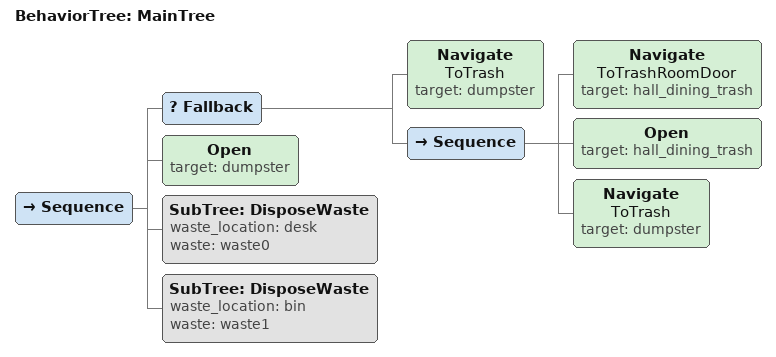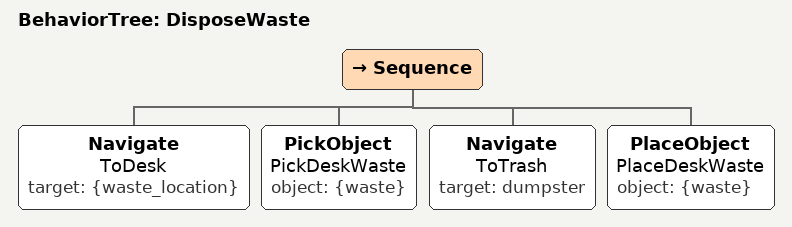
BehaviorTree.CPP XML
<root BTCPP_format="4">

  <BehaviorTree ID="MainTree">
    <Sequence>
      <Fallback>
        <Navigate name="ToTrash" target="dumpster"/>
        <Sequence>
          <Navigate name="ToTrashRoomDoor" target="hall_dining_trash"/>
          <Open target="hall_dining_trash"/>
          <Navigate name="ToTrash" target="dumpster"/>
        </Sequence>
      </Fallback>
      <Open target="dumpster"/>
      <SubTree ID="DisposeWaste" waste_location="desk" waste="waste0"/>
      <SubTree ID="DisposeWaste" waste_location="bin" waste="waste1"/>
    </Sequence>
  </BehaviorTree>

  <BehaviorTree ID="DisposeWaste">
    <Sequence>
        <Navigate name="ToDesk" target="{waste_location}"/>
        <PickObject name="PickDeskWaste" object="{waste}"/>
        <Navigate name="ToTrash" target="dumpster"/>
        <PlaceObject name="PlaceDeskWaste" object="{waste}"/>
    </Sequence>
  </BehaviorTree>

</root>
